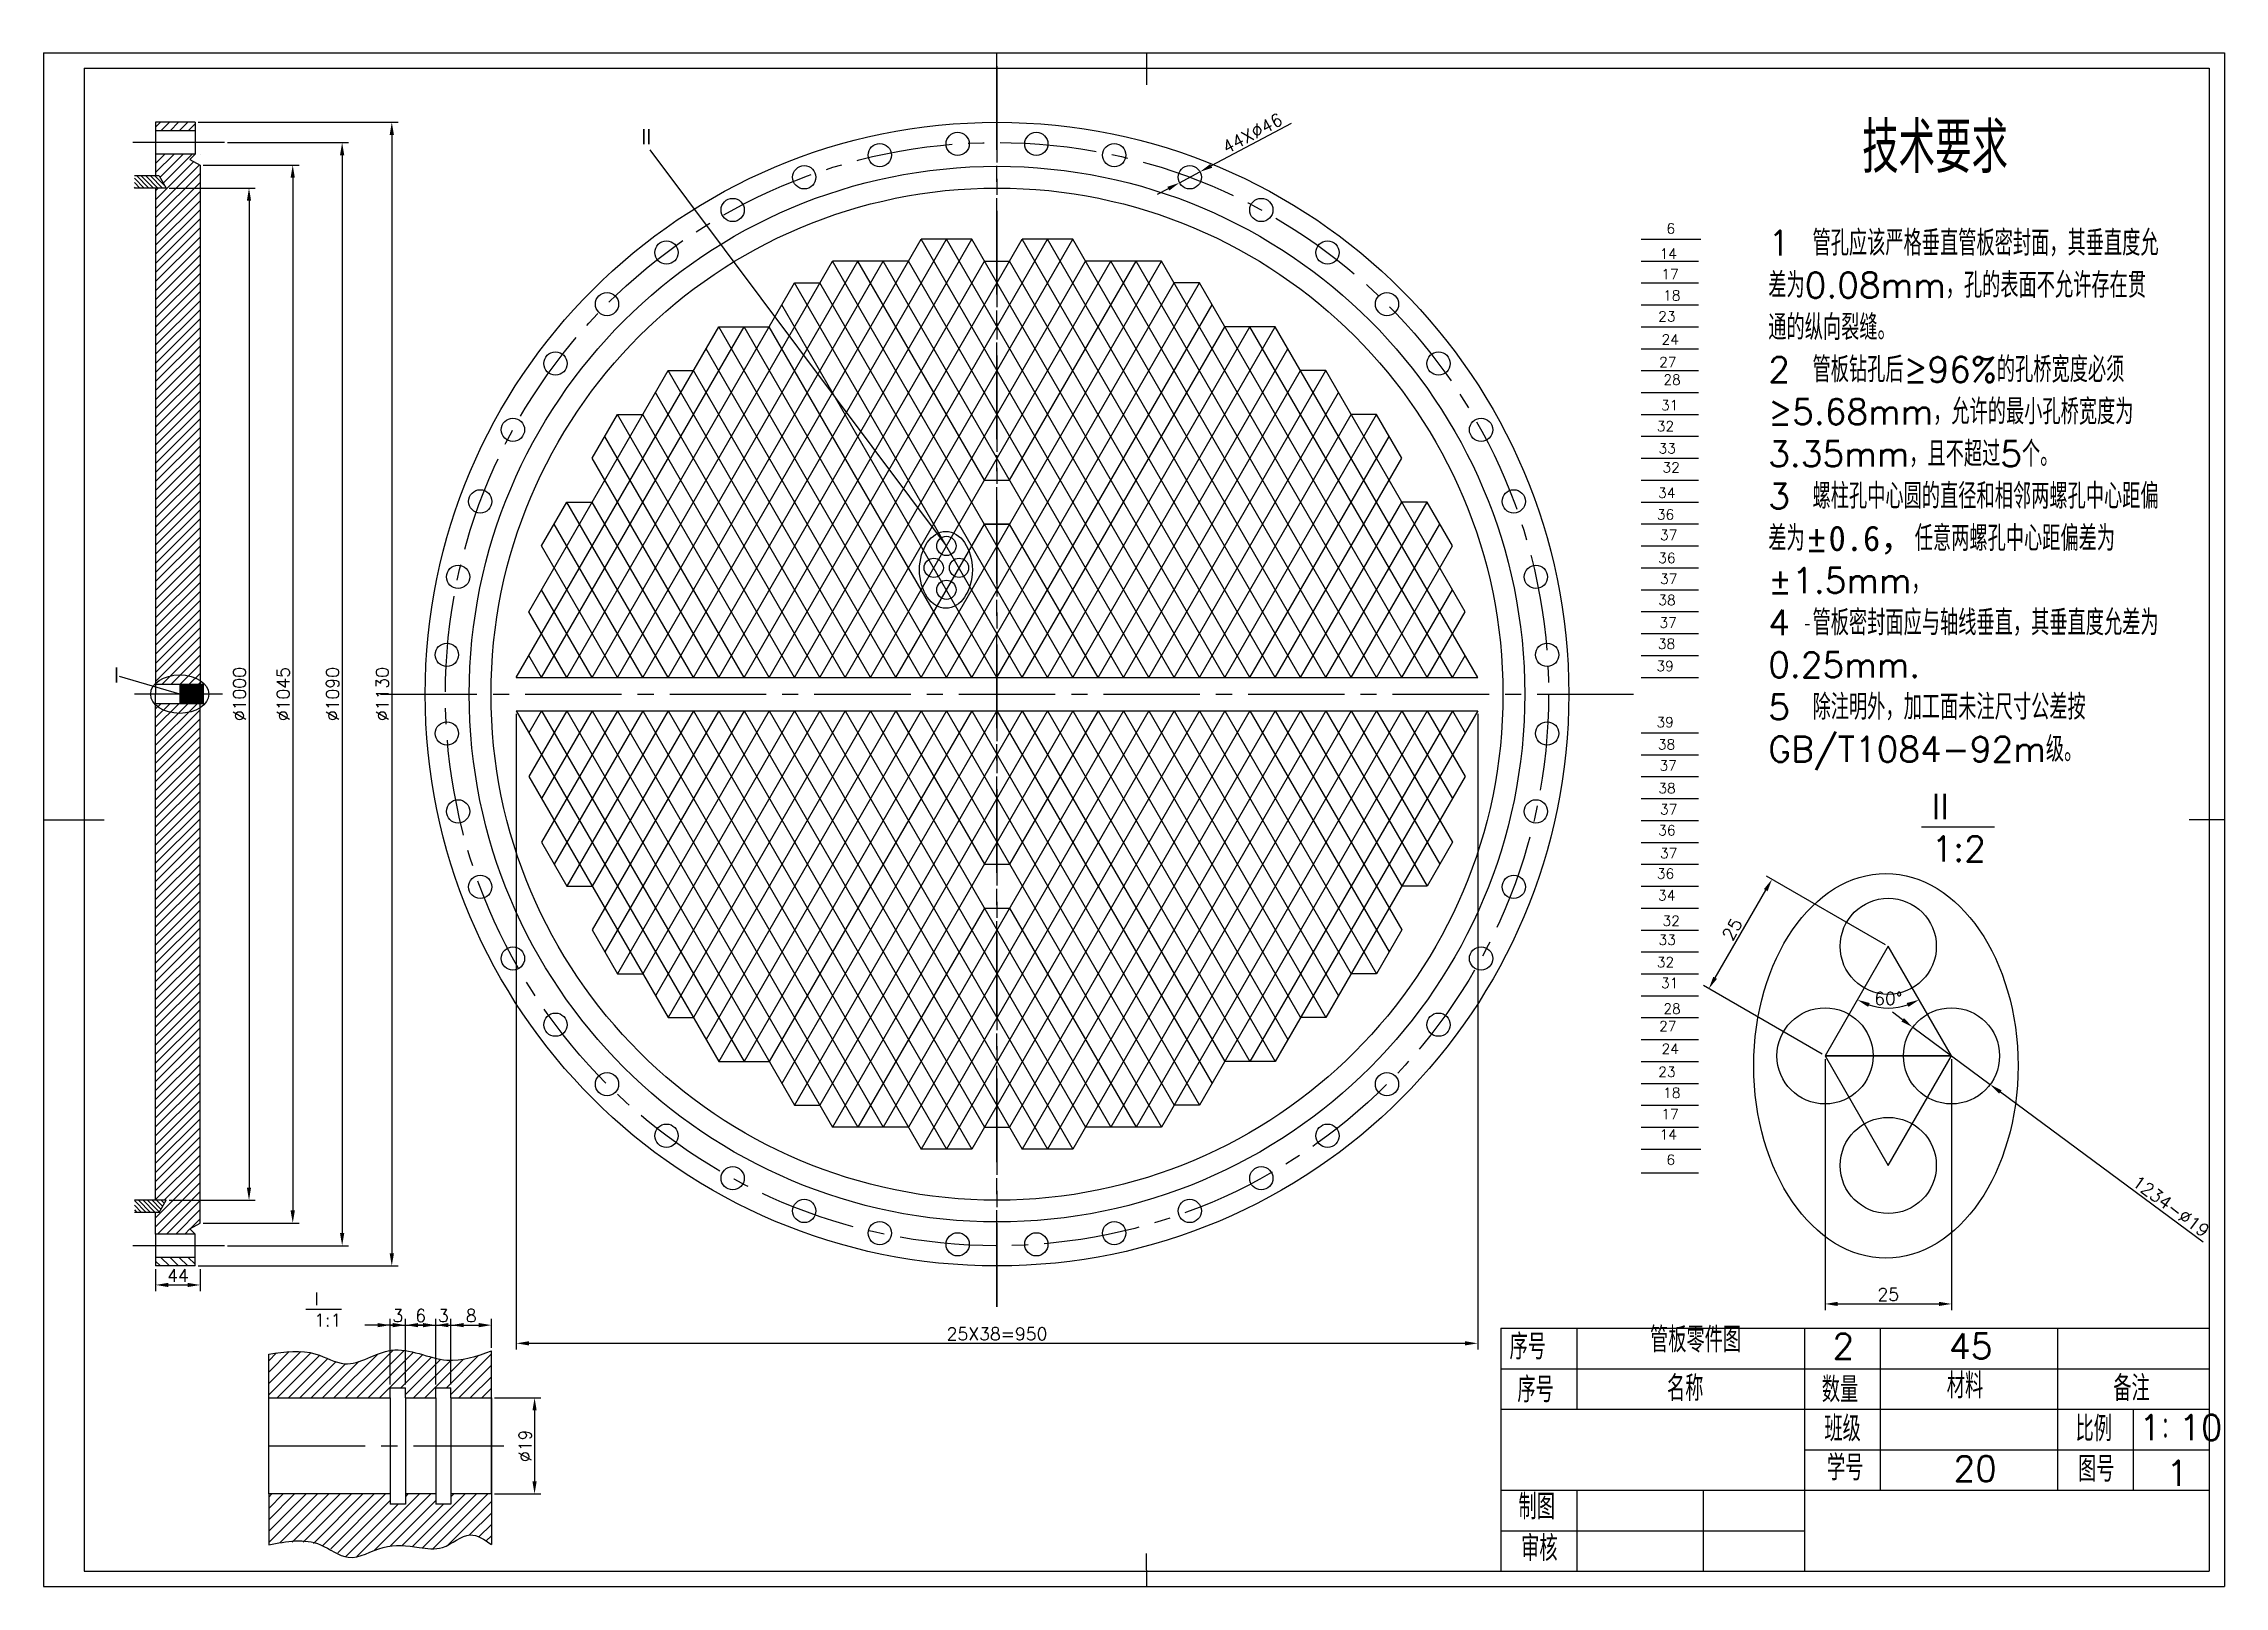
# Model space of a CAD drawing. Header units: millimetres. Extents: x 2215 to 2646, y 518 to 823.
import ezdxf

# ---------------------------------------------------------------- set-up
doc = ezdxf.new("R2010")
doc.units = ezdxf.units.MM
doc.linetypes.add('CENTER2', pattern=[28.575, 19.05, -3.175, 3.175, -3.175])
doc.layers.add('dianhuaxian', color=10, linetype='CENTER2')
doc.styles.get("Standard").update_dxf_attribs({"font": 'txt', "bigfont": 'gbcbig.shx'})
doc.dimstyles.new('ISO-25', dxfattribs={"dimtxt": 2.5, "dimasz": 2.5, "dimexe": 1.25, "dimexo": 0.625, "dimtad": 1, "dimtxsty": 'Standard', "dimcen": 2.5, "dimadec": 0, "dimazin": 0, "dimtfac": 1, "dimtmove": 0, "dimatfit": 3, "dimfxl": 1, "dimarcsym": 0})
pattern_1 = [(45, (2247.5329, 552.8686), (-0.8980256, 0.8980256), [])]
pattern_2 = [(45, (604.4142, -297.6207), (-1.122532, 1.122532), [])]

# ---------------------------------------------------------------- blocks, each defined once
blk = doc.blocks.new('*D2')
at = {"layer": 'Defpoints', "color": 0, "lineweight": -2}
for p, q in [((2283.59, 569.33), (2281.09, 569.33)), ((2286.09, 557.6), (2286.09, 570.58)), ((2286.09, 569.33), (2292.09, 569.33)), ((2292.09, 557.6), (2292.09, 570.58)), ((2294.59, 569.33), (2297.09, 569.33))]:
    blk.add_line(p, q, dxfattribs=at)
at = {"layer": 'Defpoints', "color": 0}
for p in [(2292.09, 569.33), (2286.09, 556.97), (2292.09, 556.97)]:
    blk.add_point(p, dxfattribs=at)
for points in [[(2283.59, 569.75), (2283.59, 568.92), (2286.09, 569.33)], [(2294.59, 569.75), (2294.59, 568.92), (2292.09, 569.33)]]:
    blk.add_solid(points, dxfattribs=at)
at = {"layer": 'Defpoints', "color": 0, "insert": (2289.09, 571.21), "char_height": 2.5, "attachment_point": 5}
blk.add_mtext('6', dxfattribs=at)
blk = doc.blocks.new('*D3')
at = {"layer": 'Defpoints', "color": 0, "lineweight": -2}
for p, q in [((2581.99, 629.67), (2579.98, 631.16)), ((2584.01, 628.18), (2599.29, 616.89)), ((2641.41, 585.76), (2601.3, 615.4))]:
    blk.add_line(p, q, dxfattribs=at)
at = {"layer": 'Defpoints', "color": 0}
for p in [(2584.01, 628.18), (2599.29, 616.89)]:
    blk.add_point(p, dxfattribs=at)
for points in [[(2582.24, 630), (2581.75, 629.33), (2584.01, 628.18)], [(2601.54, 615.74), (2601.05, 615.07), (2599.29, 616.89)]]:
    blk.add_solid(points, dxfattribs=at)
at = {"layer": 'Defpoints', "color": 0, "insert": (2634.99, 592.84), "char_height": 2.5, "attachment_point": 5, "rotation": 323.5341}
blk.add_mtext('1234-∅19', dxfattribs=at)
blk = doc.blocks.new('*D4')
at = {"layer": 'Defpoints', "color": 0, "lineweight": -2}
for p, q in [((2544.93, 637.96), (2554.93, 655.28)), ((2578.6, 644.5), (2555.1, 658.07)), ((2566.1, 622.85), (2542.6, 636.42))]:
    blk.add_line(p, q, dxfattribs=at)
at = {"layer": 'Defpoints', "color": 0}
for p in [(2556.18, 657.45), (2579.15, 644.19), (2566.65, 622.54)]:
    blk.add_point(p, dxfattribs=at)
for points in [[(2554.57, 655.49), (2555.29, 655.07), (2556.18, 657.45)], [(2544.57, 638.17), (2545.29, 637.75), (2543.68, 635.8)]]:
    blk.add_solid(points, dxfattribs=at)
at = {"layer": 'Defpoints', "color": 0, "insert": (2548.3, 647.56), "char_height": 2.5, "attachment_point": 5, "rotation": 60}
blk.add_mtext('25', dxfattribs=at)
blk = doc.blocks.new('*D5')
at = {"layer": 'Defpoints', "color": 0, "lineweight": -2}
for p, q in [((2566.65, 621.91), (2566.65, 572.27)), ((2591.65, 621.91), (2591.65, 572.27)), ((2569.15, 573.52), (2589.15, 573.52))]:
    blk.add_line(p, q, dxfattribs=at)
at = {"layer": 'Defpoints', "color": 0}
for p in [(2566.65, 622.54), (2591.65, 622.54), (2591.65, 573.52)]:
    blk.add_point(p, dxfattribs=at)
for points in [[(2569.15, 573.94), (2569.15, 573.11), (2566.65, 573.52)], [(2589.15, 573.94), (2589.15, 573.11), (2591.65, 573.52)]]:
    blk.add_solid(points, dxfattribs=at)
at = {"layer": 'Defpoints', "color": 0, "insert": (2579.15, 575.4), "char_height": 2.5, "attachment_point": 5}
blk.add_mtext('25', dxfattribs=at)
blk = doc.blocks.new('*D6')
at = {"layer": 'Defpoints', "color": 0, "lineweight": -2}
blk.add_arc((2579.15, 644.19), 12.2, 251.7631, 288.2369, dxfattribs=at)
at = {"layer": 'Defpoints', "color": 0}
for p in [(2579.15, 644.19), (2579.15, 644.19), (2577.03, 632.17), (2566.65, 622.54), (2591.65, 622.54)]:
    blk.add_point(p, dxfattribs=at)
for points in [[(2575.16, 632.22), (2575.5, 632.98), (2573.05, 633.62)], [(2582.79, 632.98), (2583.13, 632.22), (2585.24, 633.62)]]:
    blk.add_solid(points, dxfattribs=at)
at = {"layer": 'Defpoints', "color": 0, "insert": (2579.15, 633.86), "char_height": 2.5, "attachment_point": 5}
blk.add_mtext('60°', dxfattribs=at)
blk = doc.blocks.new('*D7')
at = {"layer": 'Defpoints', "color": 0, "lineweight": -2}
for p, q in [((2461.16, 806.79), (2445.33, 798.4)), ((2436.85, 793.9), (2434.64, 792.73)), ((2439.06, 795.07), (2443.12, 797.23))]:
    blk.add_line(p, q, dxfattribs=at)
at = {"layer": 'Defpoints', "color": 0}
for p in [(2439.06, 795.07), (2443.12, 797.23)]:
    blk.add_point(p, dxfattribs=at)
for points in [[(2445.14, 798.77), (2445.53, 798.03), (2443.12, 797.23)], [(2436.66, 794.27), (2437.05, 793.53), (2439.06, 795.07)]]:
    blk.add_solid(points, dxfattribs=at)
at = {"layer": 'Defpoints', "color": 0, "insert": (2453.47, 804.84), "char_height": 2.5, "attachment_point": 5, "rotation": 27.9291}
blk.add_mtext('44X%%C46', dxfattribs=at)
blk = doc.blocks.new('*D8')
at = {"layer": 'Defpoints', "color": 0, "lineweight": -2}
for p, q in [((2308, 690.1), (2308, 564.49)), ((2498, 690.1), (2498, 564.49)), ((2310.5, 565.74), (2495.5, 565.74))]:
    blk.add_line(p, q, dxfattribs=at)
at = {"layer": 'Defpoints', "color": 0}
for p in [(2308, 690.72), (2498, 690.72), (2498, 565.74)]:
    blk.add_point(p, dxfattribs=at)
for points in [[(2310.5, 566.15), (2310.5, 565.32), (2308, 565.74)], [(2495.5, 566.15), (2495.5, 565.32), (2498, 565.74)]]:
    blk.add_solid(points, dxfattribs=at)
at = {"layer": 'Defpoints', "color": 0, "insert": (2403, 567.61), "char_height": 2.5, "attachment_point": 5}
blk.add_mtext('25X38=950', dxfattribs=at)
blk = doc.blocks.new('*D9')
at = {"layer": 'Defpoints', "color": 0, "lineweight": -2}
for p, q in [((2245.14, 807.02), (2284.64, 807.02)), ((2283.39, 804.52), (2283.39, 583.52)), ((2245.14, 581.02), (2284.64, 581.02))]:
    blk.add_line(p, q, dxfattribs=at)
at = {"layer": 'Defpoints', "color": 0}
for p in [(2244.52, 807.02), (2244.52, 581.02), (2283.39, 581.02)]:
    blk.add_point(p, dxfattribs=at)
for points in [[(2282.97, 804.52), (2283.81, 804.52), (2283.39, 807.02)], [(2282.97, 583.52), (2283.81, 583.52), (2283.39, 581.02)]]:
    blk.add_solid(points, dxfattribs=at)
at = {"layer": 'Defpoints', "color": 0, "insert": (2281.52, 694.02), "char_height": 2.5, "attachment_point": 5, "rotation": 90}
blk.add_mtext('%%C1130', dxfattribs=at)
blk = doc.blocks.new('*D10')
at = {"layer": 'Defpoints', "color": 0, "lineweight": -2}
for p, q in [((2250.95, 803.02), (2274.83, 803.02)), ((2273.58, 800.52), (2273.58, 587.52)), ((2250.95, 585.02), (2274.83, 585.02))]:
    blk.add_line(p, q, dxfattribs=at)
at = {"layer": 'Defpoints', "color": 0}
for p in [(2250.33, 803.02), (2250.33, 585.02), (2273.58, 585.02)]:
    blk.add_point(p, dxfattribs=at)
for points in [[(2273.16, 800.52), (2273.99, 800.52), (2273.58, 803.02)], [(2273.16, 587.52), (2273.99, 587.52), (2273.58, 585.02)]]:
    blk.add_solid(points, dxfattribs=at)
at = {"layer": 'Defpoints', "color": 0, "insert": (2271.7, 694.02), "char_height": 2.5, "attachment_point": 5, "rotation": 90}
blk.add_mtext('%%C1090', dxfattribs=at)
blk = doc.blocks.new('*D11')
at = {"layer": 'Defpoints', "color": 0, "lineweight": -2}
for p, q in [((2246.14, 798.55), (2265.06, 798.55)), ((2263.81, 796.05), (2263.81, 591.99)), ((2246.14, 589.49), (2265.06, 589.49))]:
    blk.add_line(p, q, dxfattribs=at)
at = {"layer": 'Defpoints', "color": 0}
for p in [(2245.52, 798.55), (2245.52, 589.49), (2263.81, 589.49)]:
    blk.add_point(p, dxfattribs=at)
for points in [[(2263.39, 796.05), (2264.23, 796.05), (2263.81, 798.55)], [(2263.39, 591.99), (2264.23, 591.99), (2263.81, 589.49)]]:
    blk.add_solid(points, dxfattribs=at)
at = {"layer": 'Defpoints', "color": 0, "insert": (2261.94, 694.02), "char_height": 2.5, "attachment_point": 5, "rotation": 90}
blk.add_mtext('%%C1045', dxfattribs=at)
blk = doc.blocks.new('*D12')
at = {"layer": 'Defpoints', "color": 0, "lineweight": -2}
for p, q in [((2239.4, 794.02), (2256.42, 794.02)), ((2255.17, 791.52), (2255.17, 596.52)), ((2239.4, 594.02), (2256.42, 594.02))]:
    blk.add_line(p, q, dxfattribs=at)
at = {"layer": 'Defpoints', "color": 0}
for p in [(2238.78, 794.02), (2238.78, 594.02), (2255.17, 594.02)]:
    blk.add_point(p, dxfattribs=at)
for points in [[(2254.75, 791.52), (2255.58, 791.52), (2255.17, 794.02)], [(2254.75, 596.52), (2255.58, 596.52), (2255.17, 594.02)]]:
    blk.add_solid(points, dxfattribs=at)
at = {"layer": 'Defpoints', "color": 0, "insert": (2253.29, 694.02), "char_height": 2.5, "attachment_point": 5, "rotation": 90}
blk.add_mtext('%%C1000', dxfattribs=at)
blk = doc.blocks.new('*D13')
at = {"layer": 'Defpoints', "color": 0, "lineweight": -2}
for p, q in [((2236.72, 580.4), (2236.72, 576.02)), ((2245.52, 580.4), (2245.52, 576.02)), ((2239.22, 577.27), (2243.02, 577.27))]:
    blk.add_line(p, q, dxfattribs=at)
at = {"layer": 'Defpoints', "color": 0}
for p in [(2236.72, 581.02), (2245.52, 581.02), (2245.52, 577.27)]:
    blk.add_point(p, dxfattribs=at)
for points in [[(2239.22, 577.69), (2239.22, 576.86), (2236.72, 577.27)], [(2243.02, 577.69), (2243.02, 576.86), (2245.52, 577.27)]]:
    blk.add_solid(points, dxfattribs=at)
at = {"layer": 'Defpoints', "color": 0, "insert": (2241.12, 579.15), "char_height": 2.5, "attachment_point": 5}
blk.add_mtext('44', dxfattribs=at)
blk = doc.blocks.new('*D14')
at = {"layer": 'Defpoints', "color": 0, "lineweight": -2}
for p, q in [((2280.59, 569.33), (2278.09, 569.33)), ((2283.09, 557.6), (2283.09, 570.58)), ((2283.09, 569.33), (2286.09, 569.33)), ((2286.09, 557.6), (2286.09, 570.58)), ((2288.59, 569.33), (2291.09, 569.33))]:
    blk.add_line(p, q, dxfattribs=at)
at = {"layer": 'Defpoints', "color": 0}
for p in [(2286.09, 569.33), (2283.09, 556.97), (2286.09, 556.97)]:
    blk.add_point(p, dxfattribs=at)
for points in [[(2280.59, 569.75), (2280.59, 568.92), (2283.09, 569.33)], [(2288.59, 569.75), (2288.59, 568.92), (2286.09, 569.33)]]:
    blk.add_solid(points, dxfattribs=at)
at = {"layer": 'Defpoints', "color": 0, "insert": (2284.59, 571.21), "char_height": 2.5, "attachment_point": 5}
blk.add_mtext('3', dxfattribs=at)
blk = doc.blocks.new('*D15')
at = {"layer": 'Defpoints', "color": 0, "lineweight": -2}
for p, q in [((2289.59, 569.33), (2287.09, 569.33)), ((2292.09, 557.6), (2292.09, 570.58)), ((2292.09, 569.33), (2295.09, 569.33)), ((2295.09, 557.6), (2295.09, 570.58)), ((2297.59, 569.33), (2300.09, 569.33))]:
    blk.add_line(p, q, dxfattribs=at)
at = {"layer": 'Defpoints', "color": 0}
for p in [(2295.09, 569.33), (2292.09, 556.97), (2295.09, 556.97)]:
    blk.add_point(p, dxfattribs=at)
for points in [[(2289.59, 569.75), (2289.59, 568.92), (2292.09, 569.33)], [(2297.59, 569.75), (2297.59, 568.92), (2295.09, 569.33)]]:
    blk.add_solid(points, dxfattribs=at)
at = {"layer": 'Defpoints', "color": 0, "insert": (2293.59, 571.21), "char_height": 2.5, "attachment_point": 5}
blk.add_mtext('3', dxfattribs=at)
blk = doc.blocks.new('*D16')
at = {"layer": 'Defpoints', "color": 0, "lineweight": -2}
for p, q in [((2295.09, 557.6), (2295.09, 570.58)), ((2297.59, 569.33), (2300.59, 569.33)), ((2303.09, 564.86), (2303.09, 570.58))]:
    blk.add_line(p, q, dxfattribs=at)
at = {"layer": 'Defpoints', "color": 0}
for p in [(2303.09, 569.33), (2303.09, 564.24), (2295.09, 556.97)]:
    blk.add_point(p, dxfattribs=at)
for points in [[(2297.59, 569.75), (2297.59, 568.92), (2295.09, 569.33)], [(2300.59, 569.75), (2300.59, 568.92), (2303.09, 569.33)]]:
    blk.add_solid(points, dxfattribs=at)
at = {"layer": 'Defpoints', "color": 0, "insert": (2299.09, 571.21), "char_height": 2.5, "attachment_point": 5}
blk.add_mtext('8', dxfattribs=at)
blk = doc.blocks.new('*D17')
at = {"layer": 'Defpoints', "color": 0, "lineweight": -2}
for p, q in [((2303.71, 554.97), (2312.86, 554.97)), ((2311.61, 552.47), (2311.61, 538.47)), ((2303.71, 535.97), (2312.86, 535.97))]:
    blk.add_line(p, q, dxfattribs=at)
at = {"layer": 'Defpoints', "color": 0}
for p in [(2303.09, 554.97), (2303.09, 535.97), (2311.61, 535.97)]:
    blk.add_point(p, dxfattribs=at)
for points in [[(2311.19, 552.47), (2312.02, 552.47), (2311.61, 554.97)], [(2311.19, 538.47), (2312.02, 538.47), (2311.61, 535.97)]]:
    blk.add_solid(points, dxfattribs=at)
at = {"layer": 'Defpoints', "color": 0, "insert": (2309.73, 545.47), "char_height": 2.5, "attachment_point": 5, "rotation": 90}
blk.add_mtext('%%C19', dxfattribs=at)

msp = doc.modelspace()

# ---------------------------------------------------------------- hatches: boundary and pattern name
at = {"layer": 'Defpoints'}
h = msp.add_hatch(dxfattribs=at)
h.set_pattern_fill('ANSI31', color=256, scale=0.4, style=0)
h.set_pattern_definition(pattern_1)
h.paths.add_polyline_path([(2244.516, 805.322), (2244.516, 807.022), (2236.716, 807.022), (2236.716, 805.322)])
h = msp.add_hatch(dxfattribs=at)
h.set_pattern_fill('ANSI31', color=256, scale=0.4, style=0)
h.set_pattern_definition(pattern_1)
h.paths.add_polyline_path([(2236.716, 695.922), (2245.516, 695.922), (2245.516, 798.551), (2243.496, 799.692), (2244.516, 800.722), (2236.716, 800.722), (2236.716, 796.422), (2237.397, 796.422), (2238.779, 794.022), (2236.716, 794.022)])
h = msp.add_hatch(dxfattribs=at)
h.set_pattern_fill('ANSI31', color=256, scale=0.2, angle=90, style=0)
h.set_pattern_definition([(135, (2247.5329, 552.86864), (-0.4490128, -0.4490128), [])])
h.paths.add_polyline_path([(2237.397, 796.422), (2232.511, 796.422), (2232.511, 794.022), (2238.779, 794.022)])
h = msp.add_hatch(color=256, dxfattribs=at)
h.paths.add_polyline_path([(2246.116, 695.922), (2241.516, 695.922), (2241.516, 694.022), (2246.116, 694.022)])
h.paths.add_polyline_path([(2246.116, 694.022), (2241.516, 694.022), (2241.516, 692.122), (2246.116, 692.122)])
h = msp.add_hatch(dxfattribs=at)
h.set_pattern_fill('ANSI31', color=256, scale=0.4, angle=180, style=0)
h.set_pattern_definition([(225, (2247.5329, 552.8686), (0.898026, -0.898026), [])])
h.paths.add_polyline_path([(2245.516, 692.122), (2236.716, 692.122), (2236.716, 594.022), (2238.779, 594.022), (2237.397, 591.622), (2236.716, 591.622), (2236.716, 587.322), (2244.516, 587.322), (2243.496, 588.352), (2245.516, 589.494)])
h = msp.add_hatch(dxfattribs=at)
h.set_pattern_fill('ANSI31', color=256, scale=0.2, angle=270, style=0)
h.set_pattern_definition([(315, (2247.5329, 552.86864), (0.449013, 0.449013), [])])
h.paths.add_polyline_path([(2237.397, 591.622), (2232.511, 591.622), (2232.511, 594.022), (2238.779, 594.022)])
h = msp.add_hatch(dxfattribs=at)
h.set_pattern_fill('ANSI31', color=256, scale=0.4, style=0)
h.set_pattern_definition([(315, (2247.5329, 835.176), (-0.8980256, -0.8980256), [])])
h.paths.add_polyline_path([(2244.516, 582.722), (2244.516, 581.022), (2236.716, 581.022), (2236.716, 582.722)])
h = msp.add_hatch(dxfattribs=at)
h.set_pattern_fill('ANSI31', color=256, scale=0.5, style=0)
h.set_pattern_definition(pattern_2)
edge = h.paths.add_edge_path()
edge.add_spline(control_points=[(2303.085, 564.238), (2300.159, 563.222), (2293.596, 560.943), (2283.746, 566.768), (2275.174, 559.983), (2267.424, 564.837), (2262.241, 564.078), (2259.085, 563.615)], knot_values=[0, 0, 0, 0, 8.9862267, 20.1509805, 29.74654, 35.7290969, 45.0396162, 45.0396162, 45.0396162, 45.0396162], degree=3, periodic=0)
edge.add_line((2259.085, 563.615), (2259.085, 554.973))
edge.add_line((2259.085, 554.973), (2283.085, 554.973))
edge.add_line((2283.085, 554.973), (2283.085, 556.973))
edge.add_line((2283.085, 556.973), (2286.085, 556.973))
edge.add_line((2286.085, 556.973), (2286.085, 554.973))
edge.add_line((2286.085, 554.973), (2292.085, 554.973))
edge.add_line((2292.085, 554.973), (2292.085, 556.973))
edge.add_line((2292.085, 556.973), (2295.085, 556.973))
edge.add_line((2295.085, 556.973), (2295.085, 554.973))
edge.add_line((2295.085, 554.973), (2303.085, 554.973))
edge.add_line((2303.085, 554.973), (2303.085, 564.238))
h = msp.add_hatch(dxfattribs=at)
h.set_pattern_fill('ANSI31', color=256, scale=0.5, style=0)
h.set_pattern_definition(pattern_2)
edge = h.paths.add_edge_path()
edge.add_spline(control_points=[(2259.085, 526.191), (2261.004, 526.462), (2270.657, 527.011), (2274.556, 521.841), (2281.774, 526.327), (2287.9, 525.552), (2293.988, 524.62), (2298.429, 529.204), (2301.679, 526.953), (2303.085, 525.978)], knot_values=[3.2667859, 3.2667859, 3.2667859, 3.2667859, 10.1970812, 16.2314665, 23.4159954, 30.5084842, 35.1186008, 41.1489616, 45.7521885, 45.7521885, 45.7521885, 45.7521885], degree=3, periodic=0)
edge.add_line((2303.085, 525.978), (2303.085, 535.973))
edge.add_line((2303.085, 535.973), (2295.085, 535.973))
edge.add_line((2295.085, 535.973), (2295.085, 533.973))
edge.add_line((2295.085, 533.973), (2292.085, 533.973))
edge.add_line((2292.085, 533.973), (2292.085, 535.973))
edge.add_line((2292.085, 535.973), (2286.085, 535.973))
edge.add_line((2286.085, 535.973), (2286.085, 533.973))
edge.add_line((2286.085, 533.973), (2283.085, 533.973))
edge.add_line((2283.085, 533.973), (2283.085, 535.973))
edge.add_line((2283.085, 535.973), (2259.085, 535.973))
edge.add_line((2259.085, 535.973), (2259.085, 526.191))

# ---------------------------------------------------------------- linework, layer by layer
for p, q in [((2214.577, 820.713), (2645.577, 820.713)), ((2214.577, 820.713), (2214.577, 517.713)), ((2432.57, 820.713), (2432.57, 814.429)), ((2645.577, 820.713), (2645.577, 517.713)), ((2222.577, 817.713), (2642.577, 817.713)), ((2222.577, 817.713), (2222.577, 520.713)), ((2642.577, 817.713), (2642.577, 520.713)), ((2338, 697.322), (2388, 783.925)), ((2343, 697.322), (2393, 783.925)), ((2348, 697.322), (2398, 783.925)), ((2358, 697.322), (2408, 783.925)), ((2363, 697.322), (2413, 783.925)), ((2368, 697.322), (2418, 783.925)), ((2438, 697.322), (2388, 783.925)), ((2398, 783.925), (2388, 783.925)), ((2443, 697.322), (2393, 783.925)), ((2448, 697.322), (2398, 783.925)), ((2458, 697.322), (2408, 783.925)), ((2418, 783.925), (2408, 783.925)), ((2463, 697.322), (2413, 783.925)), ((2468, 697.322), (2418, 783.925)), ((2530.311, 783.935), (2530.311, 783.935)), ((2530.311, 783.935), (2542.074, 783.935)), ((2323, 697.322), (2370.5, 779.595)), ((2328, 697.322), (2375.5, 779.595)), ((2333, 697.322), (2380.5, 779.595)), ((2353, 697.322), (2400.5, 779.595)), ((2418, 697.322), (2370.5, 779.595)), ((2385.5, 779.595), (2370.5, 779.595)), ((2373, 697.322), (2420.5, 779.595)), ((2400.5, 736.293), (2375.5, 779.595)), ((2378, 697.322), (2425.5, 779.595)), ((2428, 697.322), (2380.5, 779.595)), ((2433, 697.322), (2385.5, 779.595)), ((2388, 697.322), (2435.5, 779.595)), ((2400.5, 779.595), (2405.5, 779.595)), ((2453, 697.322), (2405.5, 779.595)), ((2405.5, 736.293), (2430.5, 779.595)), ((2435.5, 779.595), (2420.5, 779.595)), ((2473, 697.322), (2425.5, 779.595)), ((2478, 697.322), (2430.5, 779.595)), ((2483, 697.322), (2435.5, 779.595)), ((2530.311, 779.604), (2541.638, 779.604)), ((2318, 697.322), (2363, 775.265)), ((2408, 697.322), (2363, 775.265)), ((2363, 775.265), (2368, 775.265)), ((2413, 697.322), (2368, 775.265)), ((2393, 697.322), (2438, 775.265)), ((2398, 697.322), (2443, 775.265)), ((2443, 775.265), (2438, 775.265)), ((2488, 697.322), (2443, 775.265)), ((2530.311, 775.274), (2541.638, 775.274)), ((2403, 697.322), (2360.5, 770.934)), ((2403, 697.322), (2445.5, 770.934)), ((2530.311, 770.944), (2541.638, 770.944)), ((2308, 697.322), (2348, 766.604)), ((2313, 697.322), (2353, 766.604)), ((2388, 697.322), (2348, 766.604)), ((2348, 766.604), (2358, 766.604)), ((2393, 697.322), (2353, 766.604)), ((2398, 697.322), (2358, 766.604)), ((2408, 697.322), (2448, 766.604)), ((2413, 697.322), (2453, 766.604)), ((2418, 697.322), (2458, 766.604)), ((2458, 766.604), (2448, 766.604)), ((2493, 697.322), (2453, 766.604)), ((2498, 697.322), (2458, 766.604)), ((2530.311, 766.614), (2541.638, 766.614)), ((2383, 697.322), (2345.5, 762.274)), ((2423, 697.322), (2460.5, 762.274)), ((2530.311, 762.284), (2541.638, 762.284)), ((2310.5, 710.313), (2338, 757.944)), ((2373, 697.322), (2338, 757.944)), ((2338, 757.944), (2343, 757.944)), ((2378, 697.322), (2343, 757.944)), ((2428, 697.322), (2463, 757.944)), ((2433, 697.322), (2468, 757.944)), ((2468, 757.944), (2463, 757.944)), ((2495.5, 710.313), (2468, 757.944)), ((2530.311, 757.954), (2541.638, 757.954)), ((2368, 697.322), (2335.5, 753.614)), ((2438, 697.322), (2470.5, 753.614)), ((2530.311, 753.624), (2541.638, 753.624)), ((2323, 740.624), (2328, 749.284)), ((2358, 697.322), (2328, 749.284)), ((2328, 749.284), (2333, 749.284)), ((2363, 697.322), (2333, 749.284)), ((2443, 697.322), (2473, 749.284)), ((2448, 697.322), (2478, 749.284)), ((2478, 749.284), (2473, 749.284)), ((2483, 740.624), (2478, 749.284)), ((2530.311, 749.294), (2541.638, 749.294)), ((2353, 697.322), (2325.5, 744.954)), ((2453, 697.322), (2480.5, 744.954)), ((2530.311, 744.964), (2541.638, 744.964)), ((2348, 697.322), (2323, 740.624)), ((2458, 697.322), (2483, 740.624)), ((2530.311, 740.634), (2541.638, 740.634)), ((2400.5, 736.293), (2405.5, 736.293)), ((2530.311, 736.304), (2541.638, 736.304)), ((2313, 723.303), (2318, 731.963)), ((2338, 697.322), (2318, 731.963)), ((2318, 731.963), (2323, 731.963)), ((2343, 697.322), (2323, 731.963)), ((2463, 697.322), (2483, 731.963)), ((2468, 697.322), (2488, 731.963)), ((2488, 731.963), (2483, 731.963)), ((2493, 723.303), (2488, 731.963)), ((2530.311, 731.974), (2541.638, 731.974)), ((2333, 697.322), (2315.5, 727.633)), ((2383, 697.322), (2400.5, 727.633)), ((2400.5, 727.633), (2405.5, 727.633)), ((2405.5, 727.633), (2400.5, 727.633)), ((2423, 697.322), (2405.5, 727.633)), ((2473, 697.322), (2490.5, 727.633)), ((2530.311, 727.644), (2541.638, 727.644)), ((2328, 697.322), (2313, 723.303)), ((2478, 697.322), (2493, 723.303)), ((2530.311, 723.314), (2541.638, 723.314)), ((2530.311, 718.984), (2541.638, 718.984)), ((2323, 697.322), (2313, 714.643)), ((2483, 697.322), (2493, 714.643)), ((2530.311, 714.654), (2541.638, 714.654)), ((2318, 697.322), (2310.5, 710.313)), ((2488, 697.322), (2495.5, 710.313)), ((2530.311, 710.324), (2541.638, 710.324)), ((2530.311, 705.994), (2541.638, 705.994)), ((2313, 697.322), (2310.5, 701.652)), ((2493, 697.322), (2495.5, 701.652)), ((2530.311, 701.664), (2541.638, 701.664)), ((2530.311, 701.664), (2541.638, 701.664)), ((2308, 697.322), (2498, 697.322)), ((2403, 694.022), (2403, 694.022)), ((2403, 694.022), (2403, 694.022)), ((2498, 697.322), (2498, 697.322)), ((2503, 697.322), (2502.942, 697.422)), ((2530.311, 697.322), (2541.638, 697.322)), ((2308, 690.722), (2498, 690.722)), ((2308, 690.722), (2348, 621.44)), ((2313, 690.722), (2310.5, 686.392)), ((2318, 690.722), (2310.5, 677.732)), ((2313, 690.722), (2353, 621.44)), ((2323, 690.722), (2313, 673.402)), ((2328, 690.722), (2313, 664.742)), ((2333, 690.722), (2315.5, 660.411)), ((2318, 690.722), (2363, 612.78)), ((2338, 690.722), (2318, 656.081)), ((2323, 690.722), (2370.5, 608.45)), ((2343, 690.722), (2323, 656.081)), ((2348, 690.722), (2323, 647.421)), ((2353, 690.722), (2325.5, 643.091)), ((2328, 690.722), (2375.5, 608.45)), ((2358, 690.722), (2328, 638.761)), ((2333, 690.722), (2380.5, 608.45)), ((2363, 690.722), (2333, 638.761)), ((2368, 690.722), (2335.5, 634.431)), ((2338, 690.722), (2388, 604.12)), ((2373, 690.722), (2338, 630.101)), ((2343, 690.722), (2393, 604.12)), ((2378, 690.722), (2343, 630.101)), ((2383, 690.722), (2345.5, 625.77)), ((2348, 690.722), (2398, 604.12)), ((2388, 690.722), (2348, 621.44)), ((2353, 690.722), (2400.5, 608.45)), ((2393, 690.722), (2353, 621.44)), ((2358, 690.722), (2408, 604.12)), ((2398, 690.722), (2358, 621.44)), ((2403, 690.722), (2360.5, 617.11)), ((2363, 690.722), (2413, 604.12)), ((2408, 690.722), (2363, 612.78)), ((2368, 690.722), (2418, 604.12)), ((2413, 690.722), (2368, 612.78)), ((2418, 690.722), (2370.5, 608.45)), ((2373, 690.722), (2420.5, 608.45)), ((2378, 690.722), (2425.5, 608.45)), ((2428, 690.722), (2380.5, 608.45)), ((2383, 690.722), (2400.5, 660.411)), ((2433, 690.722), (2385.5, 608.45)), ((2388, 690.722), (2435.5, 608.45)), ((2438, 690.722), (2388, 604.12)), ((2393, 690.722), (2438, 612.78)), ((2443, 690.722), (2393, 604.12)), ((2398, 690.722), (2443, 612.78)), ((2448, 690.722), (2398, 604.12)), ((2403, 690.722), (2445.5, 617.11)), ((2423, 690.722), (2405.5, 660.411)), ((2453, 690.722), (2405.5, 608.45)), ((2408, 690.722), (2448, 621.44)), ((2458, 690.722), (2408, 604.12)), ((2413, 690.722), (2453, 621.44)), ((2463, 690.722), (2413, 604.12)), ((2418, 690.722), (2458, 621.44)), ((2468, 690.722), (2418, 604.12)), ((2423, 690.722), (2460.5, 625.77)), ((2473, 690.722), (2425.5, 608.45)), ((2428, 690.722), (2463, 630.101)), ((2478, 690.722), (2430.5, 608.45)), ((2433, 690.722), (2468, 630.101)), ((2483, 690.722), (2435.5, 608.45)), ((2438, 690.722), (2470.5, 634.431)), ((2443, 690.722), (2473, 638.761)), ((2488, 690.722), (2443, 612.78)), ((2448, 690.722), (2478, 638.761)), ((2453, 690.722), (2480.5, 643.091)), ((2493, 690.722), (2453, 621.44)), ((2458, 690.722), (2483, 647.421)), ((2498, 690.722), (2458, 621.44)), ((2463, 690.722), (2483, 656.081)), ((2468, 690.722), (2488, 656.081)), ((2473, 690.722), (2490.5, 660.411)), ((2478, 690.722), (2493, 664.742)), ((2483, 690.722), (2493, 673.402)), ((2488, 690.722), (2495.5, 677.732)), ((2493, 690.722), (2495.5, 686.392)), ((2530.311, 686.38), (2541.638, 686.38)), ((2530.311, 686.38), (2541.638, 686.38)), ((2530.311, 682.05), (2541.638, 682.05)), ((2310.5, 677.732), (2338, 630.101)), ((2495.5, 677.732), (2468, 630.101)), ((2530.311, 677.72), (2541.638, 677.72)), ((2530.311, 673.39), (2541.638, 673.39)), ((2214.577, 669.213), (2226.514, 669.213)), ((2530.311, 669.06), (2541.638, 669.06)), ((2645.577, 669.213), (2638.645, 669.213)), ((2313, 664.742), (2318, 656.081)), ((2493, 664.742), (2488, 656.081)), ((2530.311, 664.73), (2541.638, 664.73)), ((2400.5, 660.411), (2405.5, 660.411)), ((2530.311, 660.4), (2541.638, 660.4)), ((2318, 656.081), (2323, 656.081)), ((2488, 656.081), (2483, 656.081)), ((2530.311, 656.07), (2541.638, 656.07)), ((2400.5, 651.751), (2375.5, 608.45)), ((2400.5, 651.751), (2405.5, 651.751)), ((2405.5, 651.751), (2430.5, 608.45)), ((2530.311, 651.74), (2541.638, 651.74)), ((2323, 647.421), (2328, 638.761)), ((2483, 647.421), (2478, 638.761)), ((2530.311, 647.41), (2541.638, 647.41)), ((2530.311, 643.08), (2541.638, 643.08)), ((2579.145, 644.188), (2566.645, 622.537)), ((2591.645, 622.537), (2579.145, 644.188)), ((2328, 638.761), (2333, 638.761)), ((2478, 638.761), (2473, 638.761)), ((2530.311, 638.75), (2541.638, 638.75)), ((2530.311, 634.42), (2541.638, 634.42)), ((2338, 630.101), (2343, 630.101)), ((2468, 630.101), (2463, 630.101)), ((2530.311, 630.09), (2541.638, 630.09)), ((2530.311, 625.76), (2541.638, 625.76)), ((2348, 621.44), (2358, 621.44)), ((2458, 621.44), (2448, 621.44)), ((2530.311, 621.43), (2541.638, 621.43)), ((2566.645, 622.537), (2591.645, 622.537)), ((2566.645, 622.537), (2579.145, 600.886)), ((2579.145, 600.886), (2591.645, 622.537)), ((2530.311, 617.1), (2541.638, 617.1)), ((2363, 612.78), (2368, 612.78)), ((2443, 612.78), (2438, 612.78)), ((2530.311, 612.77), (2541.638, 612.77)), ((2385.5, 608.45), (2370.5, 608.45)), ((2400.5, 608.45), (2405.5, 608.45)), ((2435.5, 608.45), (2420.5, 608.45)), ((2530.311, 608.44), (2541.638, 608.44)), ((2398, 604.12), (2388, 604.12)), ((2418, 604.12), (2408, 604.12)), ((2530.311, 604.11), (2530.311, 604.11)), ((2530.311, 604.11), (2542.074, 604.11)), ((2530.311, 599.437), (2541.638, 599.437)), ((2502.577, 568.713), (2642.577, 568.713)), ((2502.577, 568.713), (2502.577, 520.713)), ((2517.577, 568.713), (2517.577, 552.713)), ((2562.577, 568.713), (2562.577, 520.713)), ((2577.577, 568.713), (2577.577, 536.713)), ((2612.577, 568.713), (2612.577, 536.713)), ((2502.577, 560.713), (2642.577, 560.713)), ((2502.577, 552.713), (2642.577, 552.713)), ((2627.577, 552.713), (2627.577, 536.713)), ((2562.577, 544.713), (2642.577, 544.713)), ((2502.577, 536.713), (2642.577, 536.713)), ((2517.577, 536.713), (2517.577, 520.713)), ((2542.577, 536.713), (2542.577, 520.713)), ((2502.577, 528.713), (2562.577, 528.713)), ((2432.611, 517.713), (2432.577, 524.219)), ((2214.577, 517.713), (2645.577, 517.713)), ((2222.577, 520.713), (2642.577, 520.713))]:
    msp.add_line(p, q)
for centre, radius in [((2403, 694.022), 113), ((2379.83, 800.531), 2.3), ((2395.224, 802.745), 2.3), ((2410.776, 802.745), 2.3), ((2426.17, 800.531), 2.3), ((2403, 694.022), 104.3), ((2364.907, 796.15), 2.3), ((2441.092, 796.15), 2.3), ((2403, 694.022), 100), ((2350.761, 789.689), 2.3), ((2455.239, 789.689), 2.3), ((2337.677, 781.28), 2.3), ((2468.322, 781.28), 2.3), ((2325.924, 771.096), 2.3), ((2480.076, 771.096), 2.3), ((2315.74, 759.342), 2.3), ((2490.26, 759.342), 2.3), ((2307.332, 746.258), 2.3), ((2498.668, 746.258), 2.3), ((2300.871, 732.111), 2.3), ((2505.128, 732.111), 2.3), ((2393, 723.303), 1.9), ((2390.5, 718.973), 1.9), ((2395.5, 718.973), 1.9), ((2296.49, 717.189), 2.3), ((2393, 714.643), 1.9), ((2509.51, 717.189), 2.3), ((2294.277, 701.795), 2.3), ((2511.722, 701.795), 2.3), ((2294.282, 686.25), 2.3), ((2511.722, 686.25), 2.3), ((2296.49, 670.856), 2.3), ((2509.51, 670.856), 2.3), ((2300.871, 655.933), 2.3), ((2505.128, 655.933), 2.3), ((2579.145, 644.188), 9.5), ((2307.332, 641.786), 2.3), ((2498.668, 641.786), 2.3), ((2315.74, 628.703), 2.3), ((2490.26, 628.703), 2.3), ((2566.645, 622.537), 9.5), ((2591.645, 622.537), 9.5), ((2325.924, 616.949), 2.3), ((2480.076, 616.949), 2.3), ((2337.677, 606.764), 2.3), ((2468.322, 606.764), 2.3), ((2579.145, 600.886), 9.5), ((2350.761, 598.356), 2.3), ((2455.239, 598.356), 2.3), ((2364.907, 591.895), 2.3), ((2441.092, 591.895), 2.3), ((2379.83, 587.513), 2.3), ((2395.224, 585.3), 2.3), ((2410.776, 585.3), 2.3), ((2426.17, 587.513), 2.3)]:
    msp.add_circle(centre, radius)
for centre, major_axis in [((2392.907, 718.579), (0, 7.6)), ((2578.681, 620.568), (0, 38.001))]:
    msp.add_ellipse(centre, major_axis=major_axis, ratio=0.6871113)
for p, q in [((2244.516, 807.022), (2236.716, 807.022)), ((2236.716, 807.022), (2236.716, 796.422)), ((2244.516, 807.022), (2244.516, 800.722)), ((2244.516, 805.322), (2236.716, 805.322)), ((2244.516, 800.722), (2236.716, 800.722)), ((2244.516, 800.722), (2243.496, 799.692)), ((2243.496, 799.692), (2245.516, 798.551)), ((2245.516, 800.722), (2245.516, 800.722)), ((2245.516, 798.551), (2245.516, 695.922)), ((2393, 723.303), (2334.481, 801.559)), ((2237.397, 796.422), (2232.511, 796.422)), ((2238.779, 794.022), (2232.511, 794.022)), ((2236.716, 794.022), (2236.716, 694.022)), ((2237.397, 796.422), (2238.779, 794.022)), ((2241.516, 694.022), (2229.565, 697.51)), ((2246.116, 695.922), (2236.716, 695.922)), ((2236.716, 594.022), (2236.716, 694.022)), ((2241.516, 695.922), (2241.516, 692.122)), ((2246.116, 695.922), (2246.116, 692.122)), ((2246.116, 692.122), (2236.716, 692.122)), ((2245.516, 589.494), (2245.516, 692.122)), ((2246.147, 692.122), (2246.147, 692.122)), ((2585.723, 667.771), (2600.127, 667.771)), ((2566.645, 622.537), (2591.645, 622.537)), ((2591.645, 622.537), (2566.645, 622.537)), ((2238.779, 594.022), (2232.511, 594.022)), ((2237.397, 591.622), (2232.511, 591.622)), ((2236.716, 587.322), (2236.716, 591.622)), ((2237.397, 591.622), (2238.779, 594.022)), ((2244.516, 587.322), (2236.716, 587.322)), ((2244.516, 587.322), (2236.716, 587.322)), ((2236.716, 587.322), (2236.716, 587.322)), ((2236.716, 587.322), (2236.716, 581.022)), ((2243.496, 588.352), (2245.516, 589.494)), ((2244.516, 587.322), (2243.496, 588.352)), ((2244.516, 581.022), (2244.516, 587.322)), ((2244.516, 582.722), (2236.716, 582.722)), ((2244.516, 581.022), (2236.716, 581.022)), ((2266.387, 572.517), (2273.471, 572.517)), ((2259.085, 554.973), (2259.085, 563.615)), ((2303.085, 554.973), (2303.085, 564.238)), ((2283.085, 556.973), (2286.085, 556.973)), ((2283.085, 554.973), (2283.085, 556.973)), ((2286.085, 554.973), (2286.085, 556.973)), ((2292.085, 556.973), (2295.085, 556.973)), ((2292.085, 554.973), (2292.085, 556.973)), ((2295.085, 554.973), (2295.085, 556.973)), ((2259.085, 554.973), (2283.085, 554.973)), ((2259.085, 535.973), (2259.085, 554.973)), ((2283.085, 554.973), (2283.085, 535.973)), ((2286.085, 554.973), (2292.085, 554.973)), ((2286.085, 554.973), (2286.085, 535.973)), ((2292.085, 554.973), (2292.085, 535.973)), ((2295.085, 554.973), (2303.085, 554.973)), ((2295.085, 554.973), (2295.085, 535.973)), ((2303.085, 554.973), (2303.085, 535.973)), ((2303.085, 554.973), (2303.085, 535.973)), ((2303.085, 535.973), (2303.085, 554.973)), ((2283.085, 535.973), (2259.085, 535.973)), ((2259.085, 535.973), (2259.085, 525.942)), ((2283.085, 535.973), (2283.085, 533.973)), ((2292.085, 535.973), (2286.085, 535.973)), ((2286.085, 535.973), (2286.085, 533.973)), ((2292.085, 535.973), (2292.085, 533.973)), ((2303.085, 535.973), (2295.085, 535.973)), ((2295.085, 535.973), (2295.085, 533.973)), ((2303.085, 535.973), (2303.085, 525.978)), ((2286.085, 533.973), (2283.085, 533.973)), ((2295.085, 533.973), (2292.085, 533.973))]:
    msp.add_line(p, q, dxfattribs=at)
msp.add_ellipse((2241.474, 694.022), major_axis=(-5.733, 0), ratio=0.6632996, dxfattribs=at)
msp.add_spline([(2259.085, 563.615), (2268.396, 563.615), (2274.07, 561.719), (2283.29, 564.376), (2294.283, 562.428), (2303.085, 564.238)], degree=3, dxfattribs=at)
at = {"layer": 'Defpoints', "start_tangent": (-0.9999997, -0.0008359)}
msp.add_spline([(2259.085, 525.942), (2269.282, 525.942), (2274.779, 523.452), (2281.694, 525.4), (2288.787, 525.4), (2293.397, 525.4), (2298.894, 527.881), (2303.085, 525.978)], degree=3, dxfattribs=at)
at = {"layer": 'dianhuaxian'}
for p, q in [((2403, 572.977), (2403, 822.561)), ((2403, 818.101), (2403, 572.977)), ((2250.328, 803.022), (2232.195, 803.022)), ((2563.577, 707.682), (2562.721, 707.682)), ((2249.914, 694.022), (2232.511, 694.022)), ((2281.172, 694.022), (2530.311, 694.022)), ((2250.328, 585.022), (2232.195, 585.022)), ((2259.085, 545.473), (2303.085, 545.473)), ((2303.085, 545.473), (2305.539, 545.473))]:
    msp.add_line(p, q, dxfattribs=at)
msp.add_circle((2403, 694.022), 109, dxfattribs=at)

# ---------------------------------------------------------------- texts
for s, p in [('序号', (2504.304, 562.57)), ('材料', (2590.71, 554.862)), ('序号', (2505.847, 554.091)), ('名称', (2535.421, 554.348)), ('数量', (2566.023, 554.091)), ('备注', (2623.627, 554.348)), ('班级', (2566.519, 546.368)), ('比例', (2616.151, 546.368)), ('1：10', (2628.746, 546.609)), ('学号', (2567.033, 538.66)), ('图号', (2616.665, 538.403)), ('制图', (2506.086, 530.952)), ('审核', (2506.6, 522.731))]:
    msp.add_text(s, height=5).set_placement(p)
for s, insert, char_height, width, attachment_point in [('技术要求', (2574.004, 807.008), 10, 56.90972, 1), ('1 管孔应该严格垂直管板密封面，其垂直度允差为0.08mm，孔的表面不允许存在贯通的纵向裂缝。\\P2 管板钻孔后≥96%的孔桥宽度必须≥5.68mm，允许的最小孔桥宽度为3.35mm，且不超过5个。\\P3 螺柱孔中心圆的直径和相邻两螺孔中心距偏差为±{\\fSimSun|b0|i0|c134|p2;0.6，}任意两螺孔中心距偏差为±1.5mm，\\P4 管板密封面应与轴线垂直，其垂直度允差为0.25mm.\\P5 除注明外，加工面未注尺寸公差按GB/T1084-92m级。', (2555.436, 785.662), 5, 77.72368, 1), ('14', (2533.952, 782.06), 2, 13.34993, 1), ('17', (2534.29, 778.003), 2, 16.384, 1), ('27', (2533.859, 760.631), 2, 28.87704, 1), ('31', (2534.24, 752.109), 2, 20.98377, 1), ('32', (2533.399, 747.98), 2, 30.83978, 1), ('33', (2533.753, 743.573), 2, 33.70121, 1), ('36', (2533.417, 730.505), 2, 32.42946, 1), ('37', (2534.028, 726.456), 2, 33.93281, 1), ('36', (2533.689, 721.929), 2, 28.93217, 1), ('37', (2534.028, 717.796), 2, 33.93281, 1), ('38', (2533.702, 713.617), 2, 32.99023, 1), ('37', (2533.934, 709.136), 2, 33.93281, 1), ('38', (2533.608, 704.957), 2, 32.99023, 1), ('39', (2533.331, 700.568), 2, 21.3651, 1), ('39', (2533.331, 687.476), 2, 21.3651, 7), ('38', (2533.608, 683.088), 2, 32.99023, 7), ('37', (2533.934, 678.909), 2, 33.93281, 7), ('38', (2533.702, 674.428), 2, 32.99023, 7), ('36', (2533.689, 666.115), 2, 28.93217, 7), ('37', (2534.028, 670.249), 2, 33.93281, 7), ('36', (2533.417, 657.54), 2, 32.42946, 7), ('37', (2534.028, 661.589), 2, 33.93281, 7), ('33', (2533.753, 644.472), 2, 33.70121, 7), ('32', (2533.399, 640.065), 2, 30.83978, 7), ('31', (2534.24, 635.936), 2, 20.98377, 7), ('27', (2533.859, 627.413), 2, 28.87704, 7), ('17', (2534.29, 610.042), 2, 16.384, 7), ('14', (2533.952, 605.985), 2, 13.34993, 7)]:
    msp.add_mtext(s, dxfattribs=dict(insert=insert, char_height=char_height, width=width, attachment_point=attachment_point))
at = {"layer": 'Defpoints'}
for s, insert, char_height, width, attachment_point in [('II', (2332.662, 805.69), 3, 11.74064, 1), ('6', (2535.304, 787.028), 2, 10.96708, 1), ('18', (2534.643, 773.803), 2, 18.22868, 1), ('23', (2533.69, 769.661), 2, 17.44398, 1), ('24', (2534.346, 765.109), 2, 9.50201, 1), ('28', (2534.703, 757.167), 2, 8.0838, 1), ('32 ', (2534.527, 739.819), 2, 12.82738, 1), ('34', (2533.646, 734.792), 2, 13.11243, 1), ('I', (2228.478, 699.296), 3, 2.65262, 1), ('II\\P1:2', (2587.718, 674.291), 5, 24.72366, 1), ('34', (2533.646, 653.253), 2, 13.11243, 7), ('32 ', (2534.527, 648.226), 2, 12.82738, 7), ('28', (2534.703, 630.878), 2, 8.0838, 7), ('24', (2534.346, 622.936), 2, 9.50201, 7), ('23', (2533.69, 618.384), 2, 17.44398, 7), ('18', (2534.643, 614.241), 2, 18.22868, 7), ('6', (2535.304, 601.016), 2, 10.96708, 7), (' I\\P 1:1', (2265.829, 575.761), 2.5, 12.09927, 1), ('管板零件图', (2532.065, 568.948), 5, 46.30838, 1), ('2', (2568.111, 567.672), 5, 21.43605, 1), ('45', (2591.162, 567.687), 5, 18.14839, 1), ('20', (2592.039, 543.473), 5, 27.68207, 1), ('1', (2634.12, 542.573), 5, 83.04013, 1)]:
    msp.add_mtext(s, dxfattribs=dict(at, insert=insert, char_height=char_height, width=width, attachment_point=attachment_point))

# ---------------------------------------------------------------- dimensions: what is measured, and where the dimension line sits
for base, p1, p2, text, picture, middle in [((2283.392, 581.022), (2244.516, 807.022), (2244.516, 581.022), '%%C1130', '*D9', (2281.517, 694.022)), ((2273.577, 585.022), (2250.328, 803.022), (2250.328, 585.022), '%%C1090', '*D10', (2271.702, 694.022)), ((2263.811, 589.494), (2245.516, 798.551), (2245.516, 589.494), '%%C1045', '*D11', (2261.936, 694.022)), ((2255.166, 594.022), (2238.779, 794.022), (2238.779, 594.022), '%%C1000', '*D12', (2253.291, 694.022)), ((2311.607, 535.973), (2303.085, 554.973), (2303.085, 535.973), '%%C<>', '*D17', (2309.732, 545.473))]:
    dim = msp.add_linear_dim(base=base, p1=p1, p2=p2, angle=90, text=text, dimstyle='ISO-25', dxfattribs=at)
    dim.commit()
    dim.dimension.update_dxf_attribs({"geometry": picture, "text_midpoint": middle})
dim = msp.add_diameter_dim_2p(p1=(2439.06, 795.072), p2=(2443.124, 797.227), text='44X%%C46', dimstyle='ISO-25', dxfattribs=at)
dim.commit()
dim.dimension.update_dxf_attribs({"geometry": '*D7', "text_midpoint": (2453.474, 804.836)})
for base, p1, p2, text, picture, middle in [((2498, 565.738), (2308, 690.722), (2498, 690.722), '25X38=950', '*D8', (2403, 567.613)), ((2245.516, 577.273), (2236.716, 581.022), (2245.516, 581.022), '44', '*D13', (2241.116, 579.148))]:
    dim = msp.add_linear_dim(base=base, p1=p1, p2=p2, text=text, dimstyle='ISO-25', dxfattribs=at)
    dim.commit()
    dim.dimension.update_dxf_attribs({"geometry": picture, "text_midpoint": middle})
dim = msp.add_aligned_dim(p1=(2566.645, 622.537), p2=(2579.145, 644.188), distance=26.52, dimstyle='ISO-25', dxfattribs=at)
dim.commit()
dim.dimension.update_dxf_attribs({"geometry": '*D4', "text_midpoint": (2548.304, 647.56)})
dim = msp.add_angular_dim_2l(base=(2577.027, 632.175), line1=((2591.645, 622.537), (2579.145, 644.188)), line2=((2579.145, 644.188), (2566.645, 622.537)), dimstyle='ISO-25', dxfattribs=at)
dim.commit()
dim.dimension.update_dxf_attribs({"geometry": '*D6', "text_midpoint": (2579.145, 633.864)})
dim = msp.add_diameter_dim_2p(p1=(2584.005, 628.183), p2=(2599.285, 616.891), text='1234-<>', dimstyle='ISO-25', dxfattribs=at)
dim.commit()
dim.dimension.update_dxf_attribs({"geometry": '*D3', "text_midpoint": (2633.875, 591.327), "dimtype": 163})
for base, p1, p2, picture, middle in [((2591.645, 573.524), (2566.645, 622.537), (2591.645, 622.537), '*D5', (2579.145, 575.399)), ((2286.085, 569.335), (2283.085, 556.973), (2286.085, 556.973), '*D14', (2284.585, 571.21)), ((2292.085, 569.335), (2286.085, 556.973), (2292.085, 556.973), '*D2', (2289.085, 571.21)), ((2295.085, 569.335), (2292.085, 556.973), (2295.085, 556.973), '*D15', (2293.585, 571.21)), ((2303.085, 569.335), (2295.085, 556.973), (2303.085, 564.238), '*D16', (2299.085, 571.21))]:
    dim = msp.add_linear_dim(base=base, p1=p1, p2=p2, dimstyle='ISO-25', dxfattribs=at)
    dim.commit()
    dim.dimension.update_dxf_attribs({"geometry": picture, "text_midpoint": middle})

doc.saveas('drawing.dxf')
